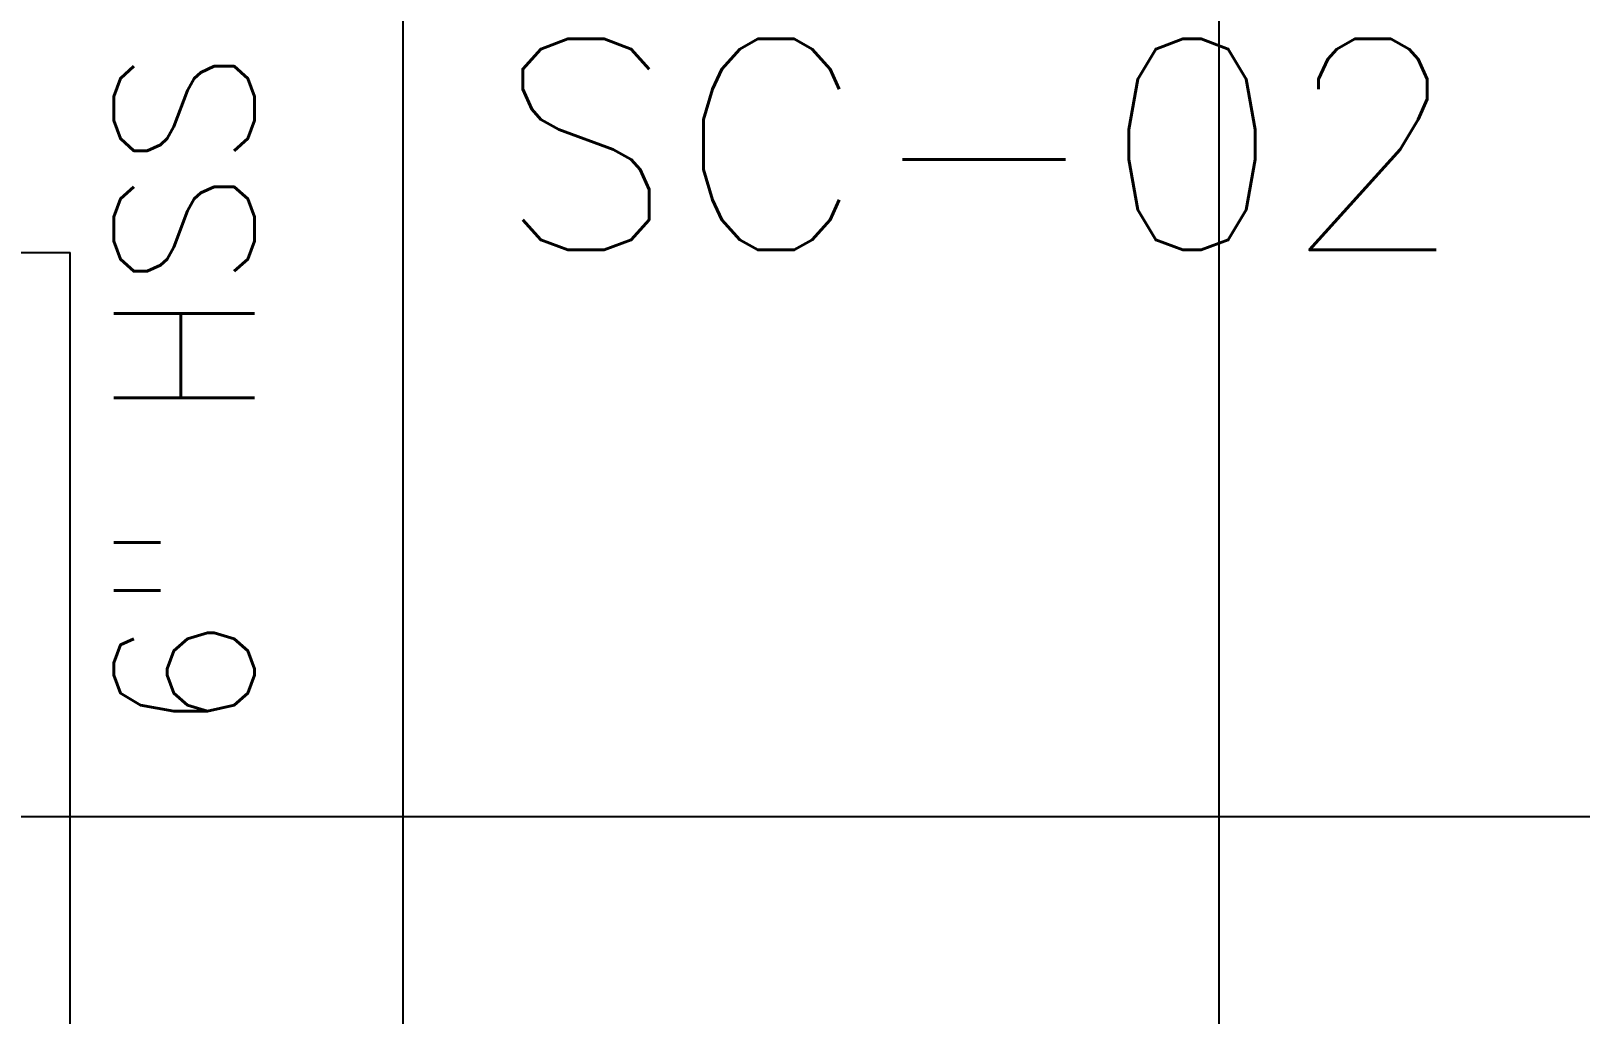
# Model space of a CAD drawing. Header units: inches. Extents: x -578 to 4567, y -980 to 6106.
# Drawn here: x 3079.6 to 3145.7, y 3876.8 to 3918.8 of the extents above; entities that cross this region are included whole.
import ezdxf
from ezdxf.enums import TextEntityAlignment as Align

# ---------------------------------------------------------------- set-up
doc = ezdxf.new("R2010")
doc.units = ezdxf.units.IN
doc.header["$LTSCALE"] = 25.4
doc.header["$MEASUREMENT"] = 0
doc.layers.add('A-AMONIA', color=7, linetype='CONTINUOUS', true_color=0x920ef1)
doc.layers.add('A-REFRIG EQPM', color=40, linetype='CONTINUOUS', true_color=0xffbf00)
doc.styles.add('ROMANS', font='romans')
doc.styles.add('SIMPLEX', font='simplex')

msp = doc.modelspace()

# ---------------------------------------------------------------- linework, layer by layer
at = {"layer": 'A-AMONIA'}
for p, q in [((3130.264682, 4096.29287), (3130.264682, 3626.491918)), ((3095.471215, 3626.491918), (3095.471215, 3948.126072)), ((2749.988829, 3909.316312), (3081.272964, 3909.316312)), ((3081.272964, 3789.561556), (3081.272964, 3909.316312)), ((2719.988829, 3885.250389), (3153.025549, 3885.250389))]:
    msp.add_line(p, q, dxfattribs=at)

# ---------------------------------------------------------------- texts
at = {"layer": 'A-AMONIA', "insert": (3086.130413, 3888.713679), "char_height": 6, "attachment_point": 4, "rotation": 90, "style": 'ROMANS'}
msp.add_mtext('6" HSS', dxfattribs=at)
at = {"layer": 'A-REFRIG EQPM', "style": 'SIMPLEX'}
msp.add_text('SC-02', height=9, dxfattribs=at).set_placement((3120.05113, 3913.92305), align=Align.MIDDLE)

doc.saveas('drawing.dxf')
